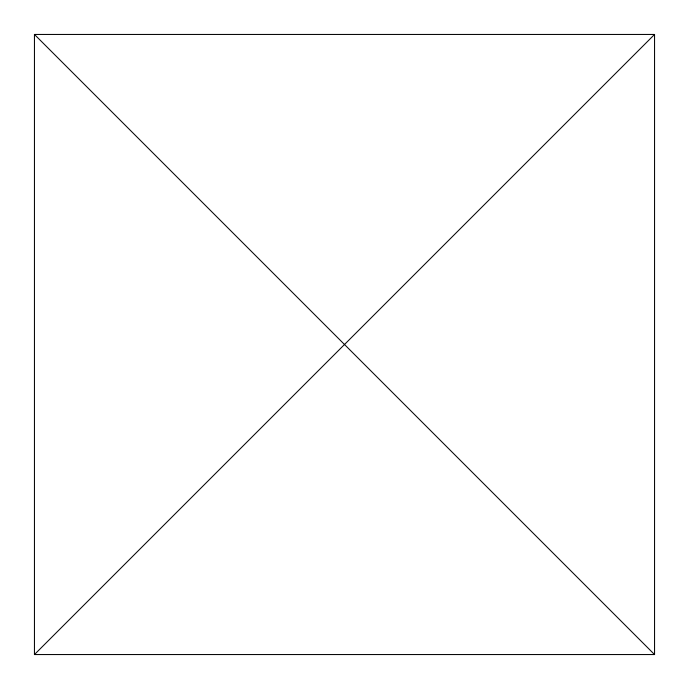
<?xml version="1.0" encoding="UTF-8"?>
<svg xmlns="http://www.w3.org/2000/svg" width="689" height="689" viewBox="0 0 689 689"><rect width="100%" height="100%" fill="white"/><g stroke="black" fill="none" stroke-linecap="round" stroke-linejoin="round"><path stroke-width="1.03" d="M34.45 654.55L654.55 34.45L34.45 34.45L34.45 654.55L654.55 654.55L654.55 34.45M34.45 34.45L654.55 654.55"/></g></svg>
